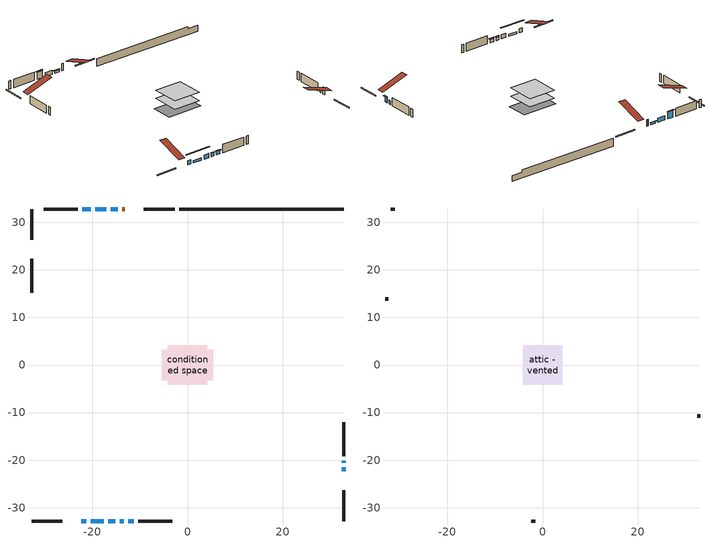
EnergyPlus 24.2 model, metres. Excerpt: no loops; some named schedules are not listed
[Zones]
conditioned space
 floor adiabatic (AdiabaticFloorConstruction): -4.17,-4.17 -4.17,4.17 4.17,4.17 4.17,-4.17 z0.61
 floor foundation (Slab1 construction): -5.42,-3.21 -5.42,3.21 5.42,3.21 5.42,-3.21 z-1.78
 wall outside (RimJoist1 construction): -2.68,32.79 -9.15,32.79 / -32.79,-32.79 -26.31,-32.79 / -32.79,32.79 -32.79,26.31 / 32.79,-32.79 32.79,-26.31 z0.61:0.91
 wall outside (AdiabaticWallConstruction 1): -13.15,32.79 -13.69,32.79 z0.61:2.64
 wall outside (AdiabaticWallConstruction): -22.31,-32.79 -21.29,-32.79 / -17.07,32.79 -19.43,32.79 / -16.7,-32.79 -15.17,-32.79 / 32.79,-20.57 32.79,-20.09 z0.61:1.83; -20.37,-32.79 -17.62,-32.79 z0.61:1.24; 32.79,-22.31 32.79,-21.5 z0.61:2.24; -14.62,32.79 -16.14,32.79 z0.61:1.17; -20.36,32.79 -22.14,32.79 z0.61:2.69; -14.24,-32.79 -13.43,-32.79 / -12.5,-32.79 -11.28,-32.79 z0.61:1.63
 wall outside (Wall1 construction): -23.07,32.79 -30.17,32.79 / -10.35,-32.79 -3.25,-32.79 / -32.79,22.31 -32.79,15.21 / 32.79,-19.16 32.79,-12.06 z0.61:3.05
 wall foundation (FoundationWall1 construction): -1.75,32.79,-1.78 -1.75,32.79,0.61 29.33,32.79,0.61 29.33,32.79,-0.06 32.79,32.79,-0.06 32.79,32.79,-1.78
 window (WindowConstruction 7): -22.31,-32.79 -21.3,-32.79 z0.61:1.83
 window (WindowConstruction 9): -20.37,-32.79 -17.62,-32.79 z0.61:1.24
 window (WindowConstruction): 32.79,-22.31 32.79,-21.5 z0.61:2.23
 window (WindowConstruction 1): -14.62,32.79 -16.14,32.79 z0.61:1.17
 window (WindowConstruction 2): -17.07,32.79 -19.43,32.79 z0.61:1.83
 window (WindowConstruction 3): -20.36,32.79 -22.14,32.79 z0.61:2.69
 window (WindowConstruction 4): -16.69,-32.79 -15.17,-32.79 z0.61:1.83
 window (WindowConstruction 5): -14.24,-32.79 -13.43,-32.79 z0.61:1.62
 window (WindowConstruction 6): -12.5,-32.79 -11.28,-32.79 z0.61:1.62
 window (WindowConstruction 8): 32.79,-20.57 32.79,-20.09 z0.61:1.83
 door (Door): -13.15,32.79 -13.69,32.79 z0.61:2.64
 ceiling adiabatic (AdiabaticFloorConstruction): 4.17,-4.17 4.17,4.17 -4.17,4.17 -4.17,-4.17 z0.61
attic - vented
 floor to conditioned space (Floor1 construction Reversed): -4.17,-4.17 -4.17,4.17 4.17,4.17 4.17,-4.17 z3.05
 wall outside (Wall2 construction): -31.1,32.79 -31.86,32.79 / -2.32,-32.79 -1.56,-32.79 / -32.79,14.28 -32.79,13.52 / 32.79,-11.13 32.79,-10.38 z0.61:3.05
 roof outside (Roof1 construction): -12.22,32.79,3.05 -12.22,24.66,5.76 -10.08,24.66,5.76 -10.08,32.79,3.05; -23.24,-32.79,3.05 -23.24,-24.66,5.76 -25.38,-24.66,5.76 -25.38,-32.79,3.05; -32.79,23.24,3.05 -24.66,23.24,5.76 -24.66,25.38,5.76 -32.79,25.38,3.05; 32.79,-23.24,3.05 24.66,-23.24,5.76 24.66,-25.38,5.76 32.79,-25.38,3.05
shading: -14.98,-32.79 -23.01,-32.79 -23.01,-33.08 -14.98,-33.08 z3.88; 32.79,-21.3 32.79,-22.51 33.2,-22.51 33.2,-21.3 z2.44; -16.34,32.79 -14.42,32.79 -14.42,33.08 -16.34,33.08 z1.37; -22.34,32.79 -20.16,32.79 -20.16,33.08 -22.34,33.08 z2.89; -13.23,-32.79 -14.44,-32.79 -14.44,-33.08 -13.23,-33.08 z1.83; -11.08,-32.79 -12.7,-32.79 -12.7,-33.08 -11.08,-33.08 z1.83
[Building]
Building 1: Terrain=Suburbs
[Site:Location]
Quebec Intl AP_QC: Latitude {deg}=46.8; Longitude {deg}=-71.38; Time Zone {hr}=-5; Elevation {m}=74; Keep Site Location Information=Yes
[Site:GroundTemperature:Shallow]
0.0108218, -2.24938, -2.43038, -1.3578, 2.94801, 7.23376, 10.9493, 13.303, 13.5029, 11.5886, 7.96783, 3.81355
[Site:WaterMainsTemperature]
Calculation Method=Schedule; Temperature Schedule=mains temperature schedule
[Material] Roughness=Rough; Thermal Absorptance=0.9
Name | Thickness {m} | Conductivity {W/m-K} | Density {kg/m3} | Specific Heat {J/kg-K} | Solar Absorptance | Visible Absorptance
asphalt or fiberglass shingles | 0.00635 | 0.162714 | 1121.4 | 1465.45 | 0.4 | 0.4
ceiling loosefill ins | 0.169333 | 0.0480833 | 16.02 | 1046.75 | 0.7 | 0.7
ceiling stud and cavity | 0.1397 | 0.093558 | 65.682 | 1177.47 | 0.7 | 0.7
concrete 4.0 in. | 0.1016 | 1.803125 | 2242.8 | 837.4 | 0.7 | 0.7
concrete 8.0 in. | 0.2032 | 1.803125 | 2242.8 | 837.4 | 0.7 | 0.7
door material | 0.04445 | 0.0451087 | 512.64 | 1214.23 | 0.7 | 0.7
exterior vertical ins | 0.0251338 | 0.029427 | 32.04 | 1214.23 | 0.7 | 0.7
floor covering | 0.0127 | 0.0433444 | 54.468 | 1339.84 | 0.6 | 0.6
floor rigid ins; wall rigid ins | 0.512978 | 0.029427 | 32.04 | 1214.23 | 0.7 | 0.7
floor stud and cavity | 0.1397 | 1.75129 | 37.0049 | 1207.88 | 0.7 | 0.7
furniture material conditioned space 1 | 0.1524 | 0.115458 | 640.8 | 1214.23 | 0.6 | 0.6
gypsum board | 0.0127 | 0.160291 | 801 | 837.4 | 0.6 | 0.6
gypsum board 1 | 0.0127 | 0.160291 | 801 | 837.4 | 0.7 | 0.7
osb sheathing 0.5 in. | 0.0127 | 0.115458 | 512.64 | 1214.23 | 0.7 | 0.7
osb sheathing 0.75 in. | 0.01905 | 0.115458 | 512.64 | 1214.23 | 0.7 | 0.7
osb sheathing 2.0 in. | 0.0508 | 0.115458 | 512.64 | 1214.23 | 0.7 | 0.7
rim joist rigid ins | 0.051816 | 0.029427 | 32.04 | 1214.23 | 0.7 | 0.7
rim joist stud and cavity | 0.0508 | 0.484224 | 125.044 | 1163.47 | 0.6 | 0.6
wall stud and cavity | 0.1397 | 0.0861437 | 139.0536 | 1170.24 | 0.7 | 0.7
wall stud and cavity 1 | 0.0889 | 6.9971 | 50.32683 | 1063.81 | 0.6 | 0.6
wall stud and cavity 2 | 0.0889 | 0.380278 | 52.3479 | 1209.89 | 0.7 | 0.7
wall stud and cavity 3 | 0.0889 | 0.391764 | 83.0341 | 1211.67 | 0.7 | 0.7
wood siding | 0.0254 | 0.102417 | 544.68 | 1172.36 | 0.4 | 0.4
wood siding 1 | 0.00254 | 0.102417 | 544.68 | 1172.36 | 0.4 | 0.4
wood siding 2; wood siding 3; wood siding 4 | 0.0254 | 0.102417 | 544.68 | 1172.36 | 0.7 | 0.7
[WindowMaterial:SimpleGlazingSystem]
Name | U-Factor {W/m2-K} | Solar Heat Gain Coefficient
WindowMaterial | 2.78279 | 0.58
WindowMaterial 1 | 2.773703 | 0.53
WindowMaterial 2 | 2.79301 | 0.64
WindowMaterial 3 | 2.79471 | 0.66
WindowMaterial 4 | 2.787898 | 0.61
WindowMaterial 5 | 2.77711 | 0.55
WindowMaterial 6 | 2.78279 | 0.59
WindowMaterial 7 | 6.62679 | 0.77
WindowMaterial 8 | 2.76916 | 0.51
[Construction]
AdiabaticFloorConstruction: floor stud and cavity, floor rigid ins, osb sheathing 0.75 in., floor covering
AdiabaticWallConstruction: wood siding 3, wall rigid ins, wall stud and cavity 2, gypsum board
AdiabaticWallConstruction 1: wood siding 4, wall rigid ins, wall stud and cavity 2, gypsum board
Door: door material
Floor1 construction Reversed: gypsum board, ceiling stud and cavity, ceiling loosefill ins
FoundationWall1 construction: concrete 8.0 in., gypsum board 1
furniture construction conditioned space 1: furniture material conditioned space 1
PartitionWallConstruction: gypsum board, wall stud and cavity 3, gypsum board
RimJoist1 construction: wood siding 2, rim joist rigid ins, osb sheathing 2.0 in., rim joist stud and cavity
Roof1 construction: asphalt or fiberglass shingles
Slab1 construction: concrete 4.0 in.
Wall1 construction: wood siding, osb sheathing 0.5 in., wall stud and cavity, gypsum board
Wall2 construction: wood siding 1, wall stud and cavity 1
WindowConstruction: WindowMaterial
WindowConstruction 1: WindowMaterial 1
WindowConstruction 2: WindowMaterial 2
WindowConstruction 3: WindowMaterial 3
WindowConstruction 4: WindowMaterial 4
WindowConstruction 5: WindowMaterial 5
WindowConstruction 6: WindowMaterial 6
WindowConstruction 7: WindowMaterial 7
WindowConstruction 8; WindowConstruction 9: WindowMaterial 8
[Zone] Multiplier=1; Part of Total Floor Area=Yes
Name | Volume {m3}
attic - vented | 30.6359
conditioned space | 352.1
[Space]
Name | Zone | Volume {m3}
attic - vented 1 | attic - vented | 30.6359
conditioned space 1 | conditioned space | 352.1
[ZoneInfiltration:EffectiveLeakageArea]
infil attic - vented 1: Zone or Space=attic - vented 1; Schedule=Always On Discrete; Effective Air Leakage Area {cm2}=2571.69; Stack Coefficient=0.000357981; Wind Coefficient=1.27835e-05
[ZoneMixing]
whole house fan mix: Zone or Space=attic - vented; Schedule=Always On Continuous; Design Flow Rate Calculation Method=Flow/Zone; Design Flow Rate {m3/s}=0; Source Zone or Space=conditioned space
[SurfaceProperty:ExposedFoundationPerimeter]
Slab1: Exposed Perimeter Calculation Method=TotalExposedPerimeter; Total Exposed Perimeter {m}=34.535
[InternalMass] Zone or ZoneList=conditioned space; Space or SpaceList=conditioned space 1
Name | Construction | Surface Area {m2}
furniture mass conditioned space 1 | furniture construction conditioned space 1 | 55.7001
partition wall mass | PartitionWallConstruction | 139.25
[Lights]
interior lighting: Zone or ZoneList or Space or SpaceList=conditioned space 1; Schedule=interior lighting schedule; Design Level Calculation Method=LightingLevel; Lighting Level {W}=343.2; Return Air Fraction=0; Fraction Radiant=0.6; Fraction Visible=0.2; Fraction Replaceable=1
[People]
occupants: Zone or ZoneList or Space or SpaceList=conditioned space 1; Number of People Schedule=occupants schedule; Number of People Calculation Method=People; Number of People=3; Fraction Radiant=0.314171; Sensible Heat Fraction=0.56303; Activity Level Schedule=occupants activity schedule; Carbon Dioxide Generation Rate {m3/s-W}=0; Enable ASHRAE 55 Comfort Warnings=No; Mean Radiant Temperature Calculation Type=EnclosureAveraged
[ElectricEquipment] Zone or ZoneList or Space or SpaceList=conditioned space 1; Design Level Calculation Method=EquipmentLevel
Name | Schedule | Design Level {W} | Fraction Latent | Fraction Radiant | Fraction Lost
clothes dryer | clothes dryer schedule | 140.772 | 0.015 | 0.081 | 0.85
clothes washer | clothes washer schedule | 32.1985 | 0.03 | 0.162 | 0.7
cooking range | cooking range schedule | 215.147 | 0.08 | 0.432 | 0.2
dishwasher | dishwasher schedule | 66.8632 | 0.3 | 0.18 | 0.4
fridge | fridge schedule | 72.9452 | 0 | 0.6 | 0
mech vent house fan | mech vent house fan schedule | 0 | 0 | 0 | 1
mech vent house fan cfis | mech vent house fan cfis schedule | 0 | 0 | 0 | 0
mech vent range fan 0 | mech vent range fan 0 schedule | 57 | 0 | 0 | 1
misc plug loads | misc plug loads schedule | 494.7 | 0.045 | 0.513 | 0.1
whole house fan | Always On Discrete | 0 | 0 | 0 | 1
[OtherEquipment] Zone or ZoneList or Space or SpaceList=conditioned space 1; Design Level Calculation Method=EquipmentLevel
Name | Fuel Type | Schedule | Design Level {W} | Fraction Latent | Fraction Radiant | Fraction Lost
clothes dryer 1 | Electricity | clothes dryer schedule | 0 | 0.015 | 0.081 | 0.85
cooking range 1 | Electricity | cooking range schedule | 0 | 0.08 | 0.432 | 0.2
general water use latent | None | general water use schedule | 62.594 | 1 | 0 | 0
general water use sensible | None | general water use schedule | -61.6891 | 0 | 0.6 | 0
mech vent house fan latent load | None | Always On Discrete | 0 | 1 | 0 | 0
mech vent house fan sensible load | None | Always On Discrete | 0 | 0 | 0 | 0
water heater energy adjustment1 | Electricity | Always On Discrete | 0.01 | 0 | 0 | 1
[ZoneInfiltration:DesignFlowRate] Zone or ZoneList or Space or SpaceList=conditioned space 1; Schedule=Always On Discrete; Design Flow Rate Calculation Method=Flow/Zone; Design Flow Rate {m3/s}=0
infil flow; natural vent flow; whole house fan flow
[ZoneControl:Thermostat]
conditioned space Thermostat: Zone or ZoneList=conditioned space; Control Type Schedule=conditioned space Thermostat Schedule; Control 1=conditioned space temperature setpoint; Temperature Difference Between Cutout And Setpoint {deltaC}=0
[ZoneHVAC:Baseboard:Convective:Electric]
electric baseboard: Availability Schedule=Always On Discrete; Heating Design Capacity {W}=8169.36; Efficiency=1
[Zone equipment]
conditioned space: electric baseboard
[Foundation:Kiva]
Foundation Kiva 1: Initial Indoor Air Temperature {C}=18; Wall Height Above Grade {m}=0.609996; Wall Depth Below Slab {m}=0.2032; Custom Block Material Name 1=exterior vertical ins; Custom Block Depth 1 {m}=2.39; Custom Block X Position 1 {m}=0.2159; Custom Block Z Position 1 {m}=0
[Foundation:Kiva:Settings]
Soil Conductivity {W/m-K}=0.849921; Soil Density {kg/m3}=1842.3; Soil Specific Heat {J/kg-K}=418.7; Ground Solar Absorptivity=0.9; Ground Thermal Absorptivity=0.9; Ground Surface Roughness {m}=0.03; Far-Field Width {m}=40; Deep-Ground Boundary Condition=ZeroFlux; Deep-Ground Depth {m}=40; Minimum Cell Dimension {m}=0.2; Maximum Cell Growth Coefficient=3; Simulation Timestep=Timestep
[Exterior:Lights]
exterior lighting: Schedule=exterior lighting schedule; Design Level {W}=75.6
[EnergyManagementSystem:GlobalVariable]
infil_program_Qfan
infil_program_Qinf
natural_vent_program_Qnv
natural_vent_program_Qwhf
[EnergyManagementSystem:Sensor]
Name | Output:Variable or Output:Meter Index Key | Output:Variable or Output:Meter
airflow_gain | infil flow | Infiltration Sensible Heat Gain Energy
airflow_gain_1 | natural vent flow | Infiltration Sensible Heat Gain Energy
airflow_gain_2 | whole house fan flow | Infiltration Sensible Heat Gain Energy
airflow_loss | infil flow | Infiltration Sensible Heat Loss Energy
airflow_loss_1 | natural vent flow | Infiltration Sensible Heat Loss Energy
airflow_loss_2 | whole house fan flow | Infiltration Sensible Heat Loss Energy
clg_load_cond |  | Cooling:EnergyTransfer:Zone:CONDITIONED SPACE
clg_sp_s; clg_sp_s_1 | cooling setpoint | Schedule Value
clothes_dryer_exhaust_0_sch_s | clothes dryer exhaust 0 schedule | Schedule Value
conditioned_space_clg_unmet_s | conditioned space | Zone Cooling Setpoint Not Met Time
conditioned_space_htg_unmet_s | conditioned space | Zone Heating Setpoint Not Met Time
cool_season | cooling season schedule | Schedule Value
fridge_tin_s | conditioned space | Zone Mean Air Temperature
htg_load_cond |  | Heating:EnergyTransfer:Zone:CONDITIONED SPACE
htg_sp_s; htg_sp_s_1 | heating setpoint | Schedule Value
ig_ee_conv | clothes dryer | Electric Equipment Convective Heating Energy
ig_ee_conv_2 | cooking range | Electric Equipment Convective Heating Energy
ig_ee_conv_4 | fridge | Electric Equipment Convective Heating Energy
ig_ee_conv_5 | misc plug loads | Electric Equipment Convective Heating Energy
ig_ee_conv_6 | whole house fan | Electric Equipment Convective Heating Energy
ig_ee_rad | clothes dryer | Electric Equipment Radiant Heating Energy
ig_ee_rad_2 | cooking range | Electric Equipment Radiant Heating Energy
ig_ee_rad_4 | fridge | Electric Equipment Radiant Heating Energy
ig_ee_rad_5 | misc plug loads | Electric Equipment Radiant Heating Energy
ig_ee_rad_6 | whole house fan | Electric Equipment Radiant Heating Energy
ig_lgt_conv | interior lighting | Lights Convective Heating Energy
ig_lgt_rad | interior lighting | Lights Radiant Heating Energy
ig_lgt_vis | interior lighting | Lights Visible Radiation Heating Energy
ig_oe_conv | clothes dryer 1 | Other Equipment Convective Heating Energy
ig_oe_conv_1 | cooking range 1 | Other Equipment Convective Heating Energy
ig_oe_conv_2 | general water use latent | Other Equipment Convective Heating Energy
ig_oe_conv_3 | general water use sensible | Other Equipment Convective Heating Energy
ig_oe_conv_4 | water heater energy adjustment1 | Other Equipment Convective Heating Energy
ig_oe_rad | clothes dryer 1 | Other Equipment Radiant Heating Energy
ig_oe_rad_1 | cooking range 1 | Other Equipment Radiant Heating Energy
ig_oe_rad_2 | general water use latent | Other Equipment Radiant Heating Energy
ig_oe_rad_3 | general water use sensible | Other Equipment Radiant Heating Energy
ig_oe_rad_4 | water heater energy adjustment1 | Other Equipment Radiant Heating Energy
ig_ppl_conv | occupants | People Convective Heating Energy
ig_ppl_rad | occupants | People Radiant Heating Energy
im_conv | furniture mass conditioned space 1 | Surface Inside Face Convection Heat Gain Energy
im_conv_1 | partition wall mass | Surface Inside Face Convection Heat Gain Energy
im_ig | furniture mass conditioned space 1 | Surface Inside Face Internal Gains Radiation Heat Gain Energy
im_ig_1 | partition wall mass | Surface Inside Face Internal Gains Radiation Heat Gain Energy
im_lgt | furniture mass conditioned space 1 | Surface Inside Face Lights Radiation Heat Gain Energy
im_lgt_1 | partition wall mass | Surface Inside Face Lights Radiation Heat Gain Energy
im_sol | furniture mass conditioned space 1 | Surface Inside Face Solar Radiation Heat Gain Energy
im_sol_1 | partition wall mass | Surface Inside Face Solar Radiation Heat Gain Energy
im_surf | furniture mass conditioned space 1 | Surface Inside Face Net Surface Thermal Radiation Heat Gain Energy
im_surf_1 | partition wall mass | Surface Inside Face Net Surface Thermal Radiation Heat Gain Energy
mech_vent_range_fan_0_sch_s | mech vent range fan 0 schedule | Schedule Value
mv_conv | mech vent house fan | Electric Equipment Convective Heating Energy
mv_conv_1 | mech vent house fan cfis | Electric Equipment Convective Heating Energy
mv_conv_2 | mech vent range fan 0 | Electric Equipment Convective Heating Energy
mv_conv_3 | mech vent house fan latent load | Other Equipment Convective Heating Energy
mv_conv_4 | mech vent house fan sensible load | Other Equipment Convective Heating Energy
mv_rad | mech vent house fan | Electric Equipment Radiant Heating Energy
mv_rad_1 | mech vent house fan cfis | Electric Equipment Radiant Heating Energy
mv_rad_2 | mech vent range fan 0 | Electric Equipment Radiant Heating Energy
mv_rad_3 | mech vent house fan latent load | Other Equipment Radiant Heating Energy
mv_rad_4 | mech vent house fan sensible load | Other Equipment Radiant Heating Energy
natural_vent_s | natural vent schedule | Schedule Value
out_pb_s |  | Site Outdoor Air Barometric Pressure
out_wt_s |  | Site Outdoor Air Humidity Ratio
site_vw_s |  | Site Wind Speed
ss_back_out | Window1 | Surface Window Shortwave from Zone Back Out Window Heat Transfer Rate
ss_back_out_1 | Window10 | Surface Window Shortwave from Zone Back Out Window Heat Transfer Rate
ss_back_out_2 | Window2 | Surface Window Shortwave from Zone Back Out Window Heat Transfer Rate
ss_back_out_3 | Window3 | Surface Window Shortwave from Zone Back Out Window Heat Transfer Rate
ss_back_out_4 | Window4 | Surface Window Shortwave from Zone Back Out Window Heat Transfer Rate
ss_back_out_5 | Window5 | Surface Window Shortwave from Zone Back Out Window Heat Transfer Rate
ss_back_out_6 | Window6 | Surface Window Shortwave from Zone Back Out Window Heat Transfer Rate
ss_back_out_7 | Window7 | Surface Window Shortwave from Zone Back Out Window Heat Transfer Rate
ss_back_out_8 | Window8 | Surface Window Shortwave from Zone Back Out Window Heat Transfer Rate
ss_back_out_9 | Window9 | Surface Window Shortwave from Zone Back Out Window Heat Transfer Rate
ss_conv | Door1 | Surface Inside Face Convection Heat Gain Energy
ss_conv_1 | Window1 | Surface Inside Face Convection Heat Gain Energy
ss_conv_10 | Window9 | Surface Inside Face Convection Heat Gain Energy
ss_conv_2 | Window10 | Surface Inside Face Convection Heat Gain Energy
ss_conv_3 | Window2 | Surface Inside Face Convection Heat Gain Energy
ss_conv_4 | Window3 | Surface Inside Face Convection Heat Gain Energy
ss_conv_5 | Window4 | Surface Inside Face Convection Heat Gain Energy
ss_conv_6 | Window5 | Surface Inside Face Convection Heat Gain Energy
ss_conv_7 | Window6 | Surface Inside Face Convection Heat Gain Energy
ss_conv_8 | Window7 | Surface Inside Face Convection Heat Gain Energy
ss_conv_9 | Window8 | Surface Inside Face Convection Heat Gain Energy
ss_ig | Door1 | Surface Inside Face Internal Gains Radiation Heat Gain Energy
ss_ig_1 | Window1 | Surface Inside Face Internal Gains Radiation Heat Gain Energy
ss_ig_10 | Window9 | Surface Inside Face Internal Gains Radiation Heat Gain Energy
ss_ig_2 | Window10 | Surface Inside Face Internal Gains Radiation Heat Gain Energy
ss_ig_3 | Window2 | Surface Inside Face Internal Gains Radiation Heat Gain Energy
ss_ig_4 | Window3 | Surface Inside Face Internal Gains Radiation Heat Gain Energy
ss_ig_5 | Window4 | Surface Inside Face Internal Gains Radiation Heat Gain Energy
ss_ig_6 | Window5 | Surface Inside Face Internal Gains Radiation Heat Gain Energy
ss_ig_7 | Window6 | Surface Inside Face Internal Gains Radiation Heat Gain Energy
ss_ig_8 | Window7 | Surface Inside Face Internal Gains Radiation Heat Gain Energy
ss_ig_9 | Window8 | Surface Inside Face Internal Gains Radiation Heat Gain Energy
ss_lgt | Door1 | Surface Inside Face Lights Radiation Heat Gain Energy
ss_sol | Door1 | Surface Inside Face Solar Radiation Heat Gain Energy
ss_surf | Door1 | Surface Inside Face Net Surface Thermal Radiation Heat Gain Energy
ss_surf_1 | Window1 | Surface Inside Face Net Surface Thermal Radiation Heat Gain Energy
ss_surf_10 | Window9 | Surface Inside Face Net Surface Thermal Radiation Heat Gain Energy
ss_surf_2 | Window10 | Surface Inside Face Net Surface Thermal Radiation Heat Gain Energy
ss_surf_3 | Window2 | Surface Inside Face Net Surface Thermal Radiation Heat Gain Energy
ss_surf_4 | Window3 | Surface Inside Face Net Surface Thermal Radiation Heat Gain Energy
ss_surf_5 | Window4 | Surface Inside Face Net Surface Thermal Radiation Heat Gain Energy
ss_surf_6 | Window5 | Surface Inside Face Net Surface Thermal Radiation Heat Gain Energy
ss_surf_7 | Window6 | Surface Inside Face Net Surface Thermal Radiation Heat Gain Energy
ss_surf_8 | Window7 | Surface Inside Face Net Surface Thermal Radiation Heat Gain Energy
ss_surf_9 | Window8 | Surface Inside Face Net Surface Thermal Radiation Heat Gain Energy
ss_trans_in | Window1 | Surface Window Transmitted Solar Radiation Rate
ss_trans_in_1 | Window10 | Surface Window Transmitted Solar Radiation Rate
ss_trans_in_2 | Window2 | Surface Window Transmitted Solar Radiation Rate
ss_trans_in_3 | Window3 | Surface Window Transmitted Solar Radiation Rate
ss_trans_in_4 | Window4 | Surface Window Transmitted Solar Radiation Rate
ss_trans_in_5 | Window5 | Surface Window Transmitted Solar Radiation Rate
ss_trans_in_6 | Window6 | Surface Window Transmitted Solar Radiation Rate
ss_trans_in_7 | Window7 | Surface Window Transmitted Solar Radiation Rate
ss_trans_in_8 | Window8 | Surface Window Transmitted Solar Radiation Rate
ss_trans_in_9 | Window9 | Surface Window Transmitted Solar Radiation Rate
ss_trans_out | Window1 | Surface Inside Face Initial Transmitted Diffuse Transmitted Out Window Solar Radiation Rate
ss_trans_out_1 | Window10 | Surface Inside Face Initial Transmitted Diffuse Transmitted Out Window Solar Radiation Rate
ss_trans_out_2 | Window2 | Surface Inside Face Initial Transmitted Diffuse Transmitted Out Window Solar Radiation Rate
ss_trans_out_3 | Window3 | Surface Inside Face Initial Transmitted Diffuse Transmitted Out Window Solar Radiation Rate
ss_trans_out_4 | Window4 | Surface Inside Face Initial Transmitted Diffuse Transmitted Out Window Solar Radiation Rate
ss_trans_out_5 | Window5 | Surface Inside Face Initial Transmitted Diffuse Transmitted Out Window Solar Radiation Rate
ss_trans_out_6 | Window6 | Surface Inside Face Initial Transmitted Diffuse Transmitted Out Window Solar Radiation Rate
ss_trans_out_7 | Window7 | Surface Inside Face Initial Transmitted Diffuse Transmitted Out Window Solar Radiation Rate
ss_trans_out_8 | Window8 | Surface Inside Face Initial Transmitted Diffuse Transmitted Out Window Solar Radiation Rate
ss_trans_out_9 | Window9 | Surface Inside Face Initial Transmitted Diffuse Transmitted Out Window Solar Radiation Rate
s_conv | Floor1 | Surface Inside Face Convection Heat Gain Energy
s_conv_1 | FoundationWall1 | Surface Inside Face Convection Heat Gain Energy
s_conv_10 | Wall1:180 | Surface Inside Face Convection Heat Gain Energy
s_conv_11 | Wall1:270 | Surface Inside Face Convection Heat Gain Energy
s_conv_12 | Wall1:90 | Surface Inside Face Convection Heat Gain Energy
s_conv_2 | inferred conditioned ceiling | Surface Inside Face Convection Heat Gain Energy
s_conv_3 | inferred conditioned floor | Surface Inside Face Convection Heat Gain Energy
s_conv_4 | RimJoist1:0 | Surface Inside Face Convection Heat Gain Energy
s_conv_5 | RimJoist1:180 | Surface Inside Face Convection Heat Gain Energy
s_conv_6 | RimJoist1:270 | Surface Inside Face Convection Heat Gain Energy
s_conv_7 | RimJoist1:90 | Surface Inside Face Convection Heat Gain Energy
s_conv_8 | Slab1 | Surface Inside Face Convection Heat Gain Energy
s_conv_9 | Wall1:0 | Surface Inside Face Convection Heat Gain Energy
s_ig | Floor1 | Surface Inside Face Internal Gains Radiation Heat Gain Energy
s_ig_1 | FoundationWall1 | Surface Inside Face Internal Gains Radiation Heat Gain Energy
s_ig_10 | Wall1:180 | Surface Inside Face Internal Gains Radiation Heat Gain Energy
s_ig_11 | Wall1:270 | Surface Inside Face Internal Gains Radiation Heat Gain Energy
s_ig_12 | Wall1:90 | Surface Inside Face Internal Gains Radiation Heat Gain Energy
s_ig_2 | inferred conditioned ceiling | Surface Inside Face Internal Gains Radiation Heat Gain Energy
s_ig_3 | inferred conditioned floor | Surface Inside Face Internal Gains Radiation Heat Gain Energy
s_ig_4 | RimJoist1:0 | Surface Inside Face Internal Gains Radiation Heat Gain Energy
s_ig_5 | RimJoist1:180 | Surface Inside Face Internal Gains Radiation Heat Gain Energy
s_ig_6 | RimJoist1:270 | Surface Inside Face Internal Gains Radiation Heat Gain Energy
s_ig_7 | RimJoist1:90 | Surface Inside Face Internal Gains Radiation Heat Gain Energy
s_ig_8 | Slab1 | Surface Inside Face Internal Gains Radiation Heat Gain Energy
s_ig_9 | Wall1:0 | Surface Inside Face Internal Gains Radiation Heat Gain Energy
s_lgt | Floor1 | Surface Inside Face Lights Radiation Heat Gain Energy
s_lgt_1 | FoundationWall1 | Surface Inside Face Lights Radiation Heat Gain Energy
s_lgt_10 | Wall1:180 | Surface Inside Face Lights Radiation Heat Gain Energy
s_lgt_11 | Wall1:270 | Surface Inside Face Lights Radiation Heat Gain Energy
s_lgt_12 | Wall1:90 | Surface Inside Face Lights Radiation Heat Gain Energy
s_lgt_2 | inferred conditioned ceiling | Surface Inside Face Lights Radiation Heat Gain Energy
s_lgt_3 | inferred conditioned floor | Surface Inside Face Lights Radiation Heat Gain Energy
s_lgt_4 | RimJoist1:0 | Surface Inside Face Lights Radiation Heat Gain Energy
s_lgt_5 | RimJoist1:180 | Surface Inside Face Lights Radiation Heat Gain Energy
